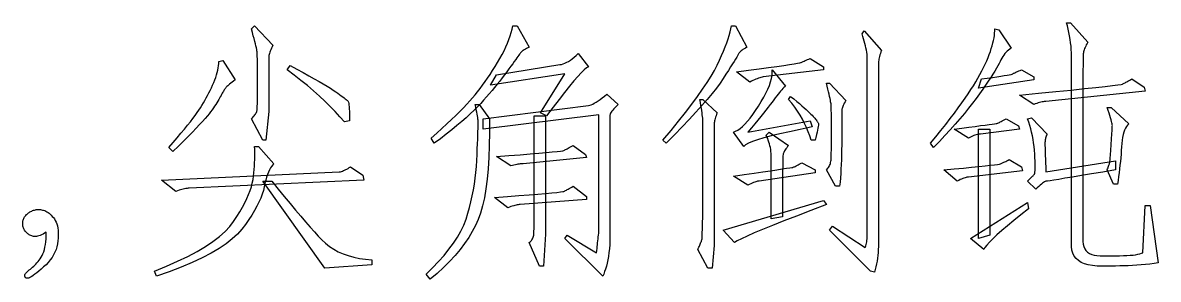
# Model space of a CAD drawing. Extents: x 0 to 420, y 0 to 297.
# Drawn here: x 85.21 to 104.75, y 67.81 to 72.22 of the extents above; entities that cross this region are included whole.
import ezdxf

# ---------------------------------------------------------------- set-up
doc = ezdxf.new("R2010")
doc.units = 0

msp = doc.modelspace()

# ---------------------------------------------------------------- linework, layer by layer
at = {"color": 7, "lineweight": 25}
for points in [[(89.143, 70.568), (89.16, 70.585), (89.175, 70.602), (89.189, 70.618), (89.201, 70.634), (89.211, 70.649), (89.22, 70.664), (89.228, 70.678), (89.233, 70.691), (89.237, 70.705), (89.24, 70.717), (89.242, 70.733), (89.243, 70.756), (89.244, 70.787), (89.246, 70.825), (89.246, 70.871), (89.247, 70.924), (89.248, 70.984), (89.248, 71.052), (89.249, 71.127), (89.249, 71.209), (89.249, 71.292), (89.248, 71.367), (89.248, 71.436), (89.247, 71.498), (89.246, 71.552), (89.246, 71.6), (89.244, 71.64), (89.243, 71.673), (89.242, 71.7), (89.24, 71.719), (89.237, 71.737), (89.233, 71.76), (89.228, 71.788), (89.22, 71.82), (89.211, 71.857), (89.201, 71.899), (89.189, 71.946), (89.175, 71.997), (89.16, 72.054), (89.143, 72.115), (89.196, 72.167), (89.512, 71.833), (89.499, 71.806), (89.487, 71.78), (89.477, 71.756), (89.467, 71.733), (89.46, 71.712), (89.453, 71.693), (89.448, 71.675), (89.445, 71.659), (89.443, 71.644), (89.442, 71.631), (89.442, 71.611), (89.442, 71.574), (89.442, 71.521), (89.442, 71.451), (89.442, 71.365), (89.442, 71.263), (89.442, 71.145), (89.442, 71.01), (89.442, 70.858), (89.442, 70.691), (89.389, 70.199), (89.337, 70.199)], [(92.29, 70.146), (92.237, 70.234), (92.333, 70.32), (92.423, 70.402), (92.508, 70.481), (92.587, 70.556), (92.661, 70.627), (92.73, 70.695), (92.793, 70.758), (92.85, 70.819), (92.902, 70.875), (92.949, 70.928), (92.993, 70.98), (93.036, 71.034), (93.08, 71.09), (93.123, 71.147), (93.166, 71.207), (93.209, 71.269), (93.252, 71.332), (93.295, 71.398), (93.337, 71.465), (93.38, 71.534), (93.42, 71.604), (93.458, 71.672), (93.492, 71.739), (93.523, 71.804), (93.551, 71.868), (93.576, 71.931), (93.597, 71.992), (93.616, 72.052), (93.631, 72.11), (93.643, 72.167), (93.714, 72.167), (93.924, 71.798), (93.901, 71.788), (93.879, 71.777), (93.859, 71.767), (93.84, 71.756), (93.823, 71.745), (93.808, 71.735), (93.795, 71.724), (93.784, 71.714), (93.774, 71.703), (93.766, 71.693), (93.758, 71.68), (93.746, 71.663), (93.731, 71.642), (93.713, 71.617), (93.692, 71.587), (93.667, 71.553), (93.64, 71.515), (93.609, 71.473), (93.575, 71.427), (93.538, 71.376), (93.498, 71.323), (93.458, 71.27), (93.416, 71.216), (93.373, 71.163), (93.329, 71.108), (93.284, 71.054), (93.237, 70.999), (93.189, 70.943), (93.14, 70.887), (93.09, 70.831), (93.036, 70.774), (92.976, 70.714), (92.91, 70.652), (92.839, 70.587), (92.762, 70.519), (92.679, 70.45), (92.591, 70.377), (92.496, 70.303), (92.396, 70.225)], [(97.669, 71.798), (97.645, 71.784), (97.624, 71.771), (97.604, 71.758), (97.587, 71.746), (97.572, 71.734), (97.559, 71.723), (97.548, 71.713), (97.539, 71.703), (97.533, 71.693), (97.528, 71.684), (97.522, 71.672), (97.512, 71.653), (97.497, 71.627), (97.477, 71.595), (97.453, 71.556), (97.425, 71.511), (97.391, 71.459), (97.354, 71.4), (97.311, 71.334), (97.264, 71.262), (97.21, 71.183), (97.146, 71.096), (97.072, 71.003), (96.989, 70.902), (96.895, 70.794), (96.792, 70.679), (96.679, 70.556), (96.556, 70.427), (96.423, 70.29), (96.28, 70.146), (96.227, 70.199), (96.366, 70.367), (96.495, 70.526), (96.614, 70.677), (96.722, 70.819), (96.82, 70.952), (96.909, 71.077), (96.986, 71.193), (97.054, 71.301), (97.112, 71.4), (97.159, 71.491), (97.199, 71.575), (97.236, 71.655), (97.27, 71.732), (97.299, 71.806), (97.326, 71.875), (97.349, 71.941), (97.368, 72.003), (97.384, 72.061), (97.396, 72.116), (97.405, 72.167), (97.475, 72.167)], [(103.461, 71.684), (103.459, 71.637), (103.457, 71.53), (103.456, 71.36), (103.455, 71.13), (103.454, 70.838), (103.453, 70.485), (103.453, 70.07), (103.452, 69.594), (103.452, 69.057), (103.452, 68.458), (103.458, 68.412), (103.469, 68.37), (103.486, 68.333), (103.508, 68.301), (103.535, 68.274), (103.568, 68.252), (103.606, 68.234), (103.649, 68.222), (103.697, 68.215), (103.751, 68.212), (104.014, 68.212), (104.086, 68.213), (104.151, 68.214), (104.212, 68.217), (104.267, 68.221), (104.318, 68.225), (104.362, 68.231), (104.402, 68.238), (104.436, 68.246), (104.465, 68.255), (104.489, 68.265), (104.524, 69.074), (104.612, 69.074), (104.753, 68.089), (104.679, 68.079), (104.605, 68.07), (104.531, 68.062), (104.457, 68.055), (104.383, 68.05), (104.31, 68.045), (104.236, 68.041), (104.162, 68.039), (104.088, 68.037), (104.014, 68.036), (103.698, 68.036), (103.618, 68.043), (103.545, 68.055), (103.481, 68.074), (103.425, 68.098), (103.377, 68.129), (103.337, 68.165), (103.305, 68.207), (103.282, 68.256), (103.266, 68.31), (103.258, 68.37), (103.258, 71.64), (103.258, 71.7), (103.255, 71.759), (103.251, 71.818), (103.244, 71.876), (103.236, 71.934), (103.227, 71.992), (103.215, 72.05), (103.202, 72.107), (103.187, 72.164), (103.171, 72.22), (103.241, 72.22), (103.54, 71.886), (103.526, 71.862), (103.514, 71.839), (103.503, 71.816), (103.493, 71.795), (103.485, 71.774), (103.477, 71.754), (103.471, 71.735), (103.467, 71.717), (103.463, 71.7)], [(99.708, 68.353), (99.714, 68.368), (99.72, 68.385), (99.726, 68.405), (99.73, 68.426), (99.734, 68.45), (99.737, 68.475), (99.74, 68.503), (99.741, 68.533), (99.742, 68.565), (99.743, 68.599), (99.743, 71.64), (99.739, 71.675), (99.734, 71.712), (99.728, 71.749), (99.72, 71.786), (99.712, 71.825), (99.703, 71.864), (99.692, 71.903), (99.681, 71.944), (99.668, 71.985), (99.655, 72.027), (99.69, 72.079), (99.989, 71.745), (99.979, 71.718), (99.97, 71.691), (99.962, 71.666), (99.955, 71.641), (99.949, 71.618), (99.945, 71.596), (99.941, 71.574), (99.938, 71.554), (99.937, 71.535), (99.936, 71.517), (99.936, 71.47), (99.936, 71.365), (99.936, 71.202), (99.936, 70.98), (99.936, 70.7), (99.936, 70.361), (99.936, 69.964), (99.936, 69.509), (99.936, 68.995), (99.936, 68.423), (99.935, 68.371), (99.933, 68.319), (99.93, 68.268), (99.925, 68.218), (99.919, 68.168), (99.911, 68.119), (99.902, 68.071), (99.891, 68.024), (99.879, 67.977), (99.866, 67.931), (99.796, 67.949), (99.092, 68.652), (99.145, 68.722)], [(102.028, 71.552), (102.012, 71.518), (101.991, 71.479), (101.967, 71.436), (101.938, 71.388), (101.905, 71.335), (101.868, 71.277), (101.826, 71.214), (101.78, 71.147), (101.731, 71.075), (101.676, 70.998), (101.618, 70.918), (101.555, 70.835), (101.487, 70.749), (101.415, 70.661), (101.338, 70.57), (101.257, 70.476), (101.171, 70.38), (101.08, 70.281), (100.985, 70.18), (100.885, 70.075), (100.833, 70.146), (100.925, 70.259), (101.012, 70.368), (101.094, 70.472), (101.172, 70.572), (101.244, 70.667), (101.31, 70.756), (101.372, 70.842), (101.429, 70.922), (101.481, 70.998), (101.527, 71.069), (101.57, 71.136), (101.61, 71.203), (101.648, 71.267), (101.683, 71.33), (101.716, 71.392), (101.746, 71.452), (101.774, 71.51), (101.8, 71.566), (101.823, 71.622), (101.843, 71.675), (101.862, 71.727), (101.878, 71.777), (101.893, 71.825), (101.905, 71.872), (101.916, 71.917), (101.925, 71.96), (101.931, 72.001), (101.936, 72.041), (101.939, 72.079), (101.94, 72.115), (102.01, 72.097), (102.221, 71.781), (102.197, 71.766), (102.174, 71.749), (102.152, 71.73), (102.131, 71.71), (102.111, 71.688), (102.093, 71.665), (102.075, 71.639), (102.058, 71.612), (102.043, 71.583)], [(88.475, 71.148), (88.495, 71.193), (88.513, 71.237), (88.529, 71.28), (88.543, 71.322), (88.554, 71.363), (88.564, 71.403), (88.571, 71.442), (88.577, 71.48), (88.58, 71.516), (88.581, 71.552), (88.651, 71.57), (88.862, 71.236), (88.835, 71.215), (88.81, 71.196), (88.788, 71.179), (88.768, 71.163), (88.75, 71.148), (88.734, 71.134), (88.721, 71.122), (88.71, 71.112), (88.701, 71.103), (88.695, 71.095), (88.689, 71.087), (88.683, 71.078), (88.676, 71.067), (88.668, 71.054), (88.66, 71.04), (88.651, 71.024), (88.641, 71.007), (88.63, 70.988), (88.619, 70.968), (88.607, 70.946), (88.594, 70.922), (88.58, 70.897), (88.564, 70.872), (88.547, 70.844), (88.528, 70.816), (88.508, 70.786), (88.487, 70.756), (88.464, 70.723), (88.439, 70.69), (88.414, 70.656), (88.384, 70.617), (88.347, 70.573), (88.302, 70.523), (88.251, 70.467), (88.192, 70.405), (88.126, 70.337), (88.053, 70.263), (87.972, 70.183), (87.885, 70.097), (87.79, 70.005), (87.719, 70.075), (87.794, 70.161), (87.864, 70.242), (87.928, 70.318), (87.988, 70.389), (88.042, 70.456), (88.092, 70.517), (88.136, 70.574), (88.175, 70.627), (88.209, 70.674), (88.238, 70.717), (88.264, 70.758), (88.29, 70.799), (88.315, 70.841), (88.339, 70.883), (88.363, 70.926), (88.387, 70.969), (88.41, 71.013), (88.432, 71.057), (88.454, 71.102)], [(94.118, 70.673), (94.54, 71.341), (93.257, 71.148), (93.362, 71.324), (94.452, 71.499), (94.48, 71.504), (94.509, 71.513), (94.539, 71.524), (94.57, 71.539), (94.601, 71.556), (94.633, 71.577), (94.666, 71.601), (94.699, 71.629), (94.733, 71.659), (94.768, 71.693), (94.944, 71.464), (94.911, 71.443), (94.87, 71.408), (94.82, 71.359), (94.761, 71.295), (94.694, 71.218), (94.617, 71.127), (94.532, 71.021), (94.438, 70.902), (94.335, 70.768), (94.223, 70.62)], [(98.987, 71.411), (97.95, 71.288), (97.932, 71.284), (97.913, 71.279), (97.892, 71.273), (97.871, 71.266), (97.849, 71.258), (97.825, 71.248), (97.801, 71.238), (97.775, 71.227), (97.749, 71.214), (97.721, 71.2), (97.493, 71.376), (97.697, 71.403), (97.88, 71.428), (98.043, 71.45), (98.185, 71.469), (98.306, 71.486), (98.406, 71.501), (98.486, 71.513), (98.545, 71.523), (98.583, 71.53), (98.6, 71.534), (98.608, 71.538), (98.618, 71.543), (98.629, 71.548), (98.642, 71.554), (98.657, 71.561), (98.674, 71.568), (98.693, 71.576), (98.713, 71.585), (98.735, 71.595), (98.758, 71.605), (98.987, 71.464)], [(90.743, 70.515), (90.667, 70.603), (90.585, 70.691), (90.499, 70.78), (90.408, 70.869), (90.312, 70.959), (90.211, 71.049), (90.105, 71.139), (89.995, 71.229), (89.879, 71.32), (89.758, 71.411), (89.811, 71.482), (89.927, 71.42), (90.034, 71.363), (90.133, 71.309), (90.223, 71.258), (90.306, 71.211), (90.38, 71.169), (90.445, 71.129), (90.503, 71.094), (90.552, 71.062), (90.593, 71.034), (90.629, 71.008), (90.661, 70.985), (90.69, 70.964), (90.716, 70.945), (90.738, 70.928), (90.758, 70.913), (90.774, 70.901), (90.787, 70.89), (90.798, 70.882), (90.804, 70.875), (90.809, 70.867), (90.814, 70.853), (90.818, 70.833), (90.821, 70.808), (90.824, 70.776), (90.827, 70.739), (90.828, 70.696), (90.83, 70.647), (90.83, 70.593), (90.831, 70.533)], [(98.134, 70.893), (98.106, 70.854), (98.074, 70.812), (98.039, 70.766), (97.999, 70.716), (97.956, 70.662), (97.91, 70.605), (97.859, 70.544), (97.805, 70.479), (97.748, 70.411), (97.686, 70.339), (98.758, 70.533), (98.794, 70.427), (98.589, 70.386), (98.403, 70.346), (98.237, 70.308), (98.09, 70.272), (97.963, 70.238), (97.855, 70.206), (97.766, 70.175), (97.697, 70.146), (97.647, 70.119), (97.616, 70.093), (97.44, 70.339), (97.476, 70.353), (97.514, 70.374), (97.553, 70.402), (97.593, 70.436), (97.636, 70.478), (97.68, 70.526), (97.725, 70.581), (97.772, 70.643), (97.821, 70.712), (97.871, 70.787), (97.919, 70.865), (97.962, 70.939), (97.999, 71.01), (98.031, 71.077), (98.058, 71.141), (98.079, 71.202), (98.094, 71.259), (98.104, 71.313), (98.109, 71.364), (98.108, 71.411), (98.337, 71.13), (98.322, 71.118), (98.306, 71.104), (98.289, 71.087), (98.27, 71.067), (98.251, 71.044), (98.23, 71.019), (98.208, 70.992), (98.185, 70.961), (98.16, 70.928)], [(102.608, 71.288), (102.608, 71.236), (101.659, 71.095), (101.712, 71.253), (101.809, 71.267), (101.896, 71.279), (101.974, 71.291), (102.042, 71.301), (102.1, 71.31), (102.149, 71.319), (102.188, 71.326), (102.218, 71.332), (102.238, 71.337), (102.248, 71.341), (102.254, 71.345), (102.262, 71.35), (102.272, 71.355), (102.284, 71.361), (102.298, 71.367), (102.314, 71.375), (102.332, 71.383), (102.352, 71.392), (102.373, 71.401), (102.397, 71.411)], [(99.04, 69.689), (99.053, 69.703), (99.065, 69.718), (99.076, 69.733), (99.086, 69.749), (99.095, 69.766), (99.102, 69.783), (99.108, 69.8), (99.113, 69.818), (99.116, 69.837), (99.119, 69.856), (99.12, 69.878), (99.122, 69.906), (99.123, 69.941), (99.124, 69.981), (99.125, 70.027), (99.126, 70.079), (99.127, 70.138), (99.127, 70.202), (99.128, 70.272), (99.128, 70.348), (99.128, 70.424), (99.127, 70.493), (99.127, 70.557), (99.126, 70.614), (99.125, 70.664), (99.124, 70.709), (99.123, 70.747), (99.122, 70.778), (99.12, 70.804), (99.119, 70.823), (99.116, 70.84), (99.113, 70.862), (99.108, 70.888), (99.102, 70.918), (99.095, 70.952), (99.086, 70.99), (99.076, 71.032), (99.065, 71.078), (99.053, 71.129), (99.04, 71.183), (99.092, 71.183), (99.374, 70.884), (99.36, 70.86), (99.348, 70.838), (99.338, 70.817), (99.329, 70.797), (99.321, 70.779), (99.315, 70.762), (99.31, 70.746), (99.306, 70.732), (99.304, 70.72), (99.303, 70.708), (99.303, 70.694), (99.303, 70.671), (99.303, 70.641), (99.303, 70.603), (99.303, 70.557), (99.303, 70.503), (99.303, 70.441), (99.303, 70.371), (99.303, 70.293), (99.303, 70.207), (99.303, 70.119), (99.302, 70.032), (99.3, 69.947), (99.298, 69.864), (99.295, 69.783), (99.291, 69.704), (99.286, 69.627), (99.281, 69.552), (99.275, 69.479), (99.268, 69.408), (99.198, 69.408)], [(104.507, 71.113), (104.524, 71.042), (102.819, 70.867), (102.804, 70.866), (102.788, 70.864), (102.77, 70.862), (102.752, 70.858), (102.731, 70.853), (102.709, 70.848), (102.686, 70.841), (102.661, 70.833), (102.635, 70.824), (102.608, 70.814), (102.362, 70.972), (102.693, 71.006), (102.99, 71.036), (103.253, 71.063), (103.481, 71.087), (103.676, 71.108), (103.836, 71.126), (103.963, 71.141), (104.055, 71.152), (104.113, 71.16), (104.137, 71.165), (104.145, 71.169), (104.155, 71.174), (104.166, 71.181), (104.18, 71.188), (104.194, 71.196), (104.211, 71.205), (104.23, 71.216), (104.25, 71.227), (104.272, 71.24), (104.296, 71.253)], [(95.085, 68.265), (95.088, 68.3), (95.092, 68.335), (95.095, 68.369), (95.099, 68.403), (95.102, 68.436), (95.106, 68.47), (95.109, 68.502), (95.113, 68.535), (95.116, 68.567), (95.12, 68.599), (95.12, 70.638), (93.133, 70.392), (93.133, 70.568), (94.944, 70.796), (94.966, 70.801), (94.99, 70.81), (95.017, 70.821), (95.045, 70.836), (95.076, 70.853), (95.109, 70.874), (95.143, 70.898), (95.18, 70.926), (95.219, 70.956), (95.26, 70.99), (95.454, 70.814), (95.427, 70.787), (95.403, 70.761), (95.382, 70.738), (95.364, 70.717), (95.348, 70.697), (95.336, 70.68), (95.326, 70.664), (95.319, 70.651), (95.315, 70.639), (95.313, 70.629), (95.313, 70.599), (95.313, 70.526), (95.313, 70.411), (95.313, 70.252), (95.313, 70.051), (95.313, 69.808), (95.313, 69.521), (95.313, 69.192), (95.313, 68.82), (95.313, 68.406), (95.306, 68.334), (95.297, 68.266), (95.287, 68.201), (95.277, 68.141), (95.265, 68.085), (95.252, 68.032), (95.238, 67.984), (95.223, 67.939), (95.207, 67.898), (95.19, 67.861), (94.54, 68.511), (94.575, 68.564)], [(92.87, 68.942), (92.897, 69.042), (92.921, 69.142), (92.943, 69.243), (92.963, 69.344), (92.98, 69.445), (92.994, 69.546), (93.006, 69.647), (93.016, 69.749), (93.023, 69.851), (93.028, 69.952), (93.031, 70.05), (93.034, 70.138), (93.037, 70.217), (93.039, 70.287), (93.041, 70.348), (93.043, 70.4), (93.044, 70.442), (93.045, 70.476), (93.045, 70.5), (93.046, 70.515), (93.045, 70.527), (93.043, 70.544), (93.041, 70.564), (93.037, 70.588), (93.032, 70.616), (93.027, 70.648), (93.02, 70.684), (93.012, 70.723), (93.003, 70.766), (92.993, 70.814), (93.063, 70.814), (93.239, 70.568), (93.24, 70.332), (93.237, 70.11), (93.229, 69.902), (93.216, 69.708), (93.199, 69.528), (93.178, 69.362), (93.152, 69.21), (93.121, 69.071), (93.085, 68.947), (93.046, 68.836), (92.999, 68.733), (92.945, 68.629), (92.883, 68.526), (92.812, 68.423), (92.734, 68.32), (92.647, 68.217), (92.552, 68.115), (92.449, 68.012), (92.338, 67.91), (92.219, 67.808), (92.149, 67.896), (92.261, 68.004), (92.364, 68.112), (92.458, 68.219), (92.543, 68.325), (92.619, 68.43), (92.687, 68.534), (92.746, 68.637), (92.796, 68.74), (92.837, 68.841)], [(96.825, 68.318), (96.835, 68.338), (96.845, 68.358), (96.853, 68.377), (96.861, 68.395), (96.869, 68.412), (96.875, 68.428), (96.881, 68.444), (96.887, 68.458), (96.891, 68.472), (96.895, 68.485), (96.899, 68.506), (96.902, 68.545), (96.904, 68.602), (96.906, 68.677), (96.908, 68.77), (96.91, 68.881), (96.911, 69.01), (96.912, 69.157), (96.913, 69.322), (96.913, 69.504), (96.913, 69.687), (96.913, 69.852), (96.913, 70), (96.913, 70.13), (96.913, 70.242), (96.913, 70.337), (96.913, 70.415), (96.913, 70.475), (96.913, 70.517), (96.913, 70.541), (96.912, 70.559), (96.911, 70.581), (96.908, 70.607), (96.904, 70.637), (96.9, 70.671), (96.894, 70.709), (96.887, 70.751), (96.879, 70.797), (96.87, 70.847), (96.86, 70.902), (96.913, 70.902), (97.159, 70.673), (97.149, 70.646), (97.14, 70.62), (97.132, 70.596), (97.125, 70.573), (97.119, 70.552), (97.115, 70.533), (97.111, 70.515), (97.108, 70.499), (97.107, 70.484), (97.106, 70.471), (97.106, 70.439), (97.106, 70.368), (97.106, 70.258), (97.106, 70.108), (97.106, 69.919), (97.106, 69.692), (97.106, 69.424), (97.106, 69.118), (97.106, 68.773), (97.106, 68.388), (97.071, 68.001), (97.001, 68.001)], [(98.776, 70.199), (98.753, 70.272), (98.727, 70.345), (98.697, 70.417), (98.664, 70.488), (98.627, 70.559), (98.586, 70.629), (98.542, 70.698), (98.495, 70.767), (98.444, 70.835), (98.389, 70.902), (98.424, 70.954), (98.479, 70.91), (98.529, 70.868), (98.576, 70.829), (98.619, 70.793), (98.657, 70.759), (98.692, 70.728), (98.723, 70.699), (98.751, 70.673), (98.774, 70.65), (98.794, 70.629), (98.81, 70.61), (98.826, 70.593), (98.84, 70.577), (98.853, 70.562), (98.864, 70.548), (98.874, 70.535), (98.882, 70.524), (98.889, 70.514), (98.895, 70.505), (98.899, 70.497), (98.902, 70.488), (98.903, 70.474), (98.902, 70.456), (98.899, 70.433), (98.895, 70.405), (98.889, 70.373), (98.881, 70.336), (98.871, 70.295), (98.86, 70.249), (98.846, 70.199)], [(103.874, 70.761), (103.944, 70.761), (104.243, 70.48), (104.223, 70.46), (104.204, 70.436), (104.187, 70.407), (104.173, 70.374), (104.159, 70.337), (104.148, 70.295), (104.138, 70.249), (104.13, 70.199), (104.124, 70.144), (104.12, 70.084), (104.116, 70.022), (104.111, 69.96), (104.106, 69.897), (104.1, 69.834), (104.093, 69.77), (104.086, 69.706), (104.078, 69.641), (104.069, 69.575), (104.06, 69.509), (104.049, 69.443), (103.979, 69.443), (103.874, 69.689), (103.88, 69.706), (103.887, 69.723), (103.892, 69.738), (103.898, 69.753), (103.902, 69.768), (103.906, 69.782), (103.91, 69.795), (103.913, 69.807), (103.916, 69.819), (103.918, 69.829), (103.919, 69.842), (103.922, 69.859), (103.924, 69.88), (103.926, 69.905), (103.929, 69.935), (103.931, 69.969), (103.934, 70.007), (103.937, 70.049), (103.941, 70.095), (103.944, 70.146), (103.947, 70.196), (103.95, 70.242), (103.953, 70.284), (103.955, 70.322), (103.957, 70.355), (103.959, 70.383), (103.96, 70.407), (103.961, 70.427), (103.961, 70.442), (103.962, 70.453), (103.961, 70.464), (103.958, 70.48), (103.954, 70.5), (103.948, 70.524), (103.94, 70.552), (103.93, 70.585), (103.919, 70.623), (103.905, 70.664), (103.89, 70.711)], [(93.924, 68.441), (93.938, 68.452), (93.95, 68.463), (93.961, 68.476), (93.971, 68.489), (93.979, 68.502), (93.987, 68.517), (93.993, 68.532), (93.998, 68.548), (94.001, 68.564), (94.004, 68.581), (94.005, 68.618), (94.007, 68.691), (94.008, 68.802), (94.009, 68.95), (94.01, 69.135), (94.011, 69.358), (94.012, 69.617), (94.012, 69.914), (94.012, 70.249), (94.012, 70.62), (94.206, 70.62), (94.206, 68.581), (94.171, 68.036), (94.1, 68.036)], [(101.483, 70.234), (101.237, 70.392), (101.371, 70.409), (101.492, 70.424), (101.599, 70.438), (101.693, 70.45), (101.773, 70.46), (101.84, 70.469), (101.894, 70.476), (101.934, 70.482), (101.962, 70.486), (101.975, 70.489), (101.983, 70.491), (101.993, 70.495), (102.004, 70.499), (102.017, 70.505), (102.032, 70.513), (102.049, 70.521), (102.068, 70.531), (102.088, 70.542), (102.11, 70.554), (102.133, 70.568), (102.344, 70.445), (102.362, 70.392), (101.694, 70.304), (101.676, 70.303), (101.657, 70.301), (101.638, 70.298), (101.618, 70.293), (101.597, 70.286), (101.576, 70.279), (101.554, 70.27), (101.531, 70.259), (101.507, 70.247)], [(104.014, 69.689), (103.797, 69.652), (103.601, 69.619), (103.428, 69.59), (103.276, 69.565), (103.146, 69.544), (103.039, 69.526), (102.953, 69.513), (102.889, 69.503), (102.848, 69.497), (102.828, 69.495), (102.818, 69.494), (102.806, 69.49), (102.793, 69.483), (102.777, 69.473), (102.76, 69.46), (102.74, 69.445), (102.719, 69.427), (102.696, 69.405), (102.67, 69.382), (102.643, 69.355), (102.503, 69.495), (102.52, 69.512), (102.535, 69.528), (102.55, 69.543), (102.563, 69.556), (102.575, 69.568), (102.586, 69.579), (102.596, 69.588), (102.604, 69.597), (102.611, 69.604), (102.617, 69.61), (102.622, 69.618), (102.626, 69.632), (102.629, 69.652), (102.631, 69.679), (102.632, 69.711), (102.633, 69.749), (102.632, 69.793), (102.631, 69.843), (102.629, 69.899), (102.626, 69.961), (102.621, 70.026), (102.615, 70.09), (102.607, 70.152), (102.598, 70.214), (102.586, 70.275), (102.573, 70.336), (102.558, 70.395), (102.541, 70.453), (102.523, 70.511), (102.503, 70.568), (102.573, 70.585), (102.837, 70.304), (102.83, 70.287), (102.824, 70.27), (102.819, 70.253), (102.814, 70.237), (102.81, 70.221), (102.807, 70.205), (102.805, 70.19), (102.803, 70.175), (102.802, 70.16), (102.801, 70.146), (102.802, 70.128), (102.802, 70.104), (102.803, 70.072), (102.804, 70.033), (102.806, 69.988), (102.808, 69.935), (102.81, 69.875), (102.813, 69.808), (102.816, 69.734), (102.819, 69.654), (104.014, 69.847)], [(101.659, 68.511), (101.659, 70.392), (101.852, 70.392), (101.852, 68.564)], [(98.389, 70.111), (98.373, 70.09), (98.357, 70.071), (98.344, 70.052), (98.332, 70.035), (98.321, 70.018), (98.312, 70.003), (98.305, 69.989), (98.299, 69.976), (98.295, 69.964), (98.293, 69.952), (98.291, 69.932), (98.289, 69.893), (98.288, 69.834), (98.287, 69.756), (98.286, 69.658), (98.285, 69.541), (98.285, 69.405), (98.284, 69.249), (98.284, 69.074), (98.284, 68.88), (98.09, 68.845), (98.09, 69.97), (98.086, 70.005), (98.081, 70.039), (98.075, 70.072), (98.068, 70.105), (98.06, 70.137), (98.05, 70.168), (98.04, 70.199), (98.029, 70.229), (98.016, 70.258), (98.003, 70.286), (98.055, 70.339)], [(87.508, 67.861), (87.473, 67.949), (87.68, 68.033), (87.871, 68.118), (88.046, 68.202), (88.206, 68.287), (88.35, 68.373), (88.478, 68.458), (88.591, 68.543), (88.688, 68.629), (88.77, 68.715), (88.836, 68.801), (88.891, 68.886), (88.942, 68.968), (88.987, 69.047), (89.028, 69.123), (89.064, 69.197), (89.095, 69.267), (89.121, 69.335), (89.142, 69.4), (89.158, 69.462), (89.17, 69.522), (89.178, 69.58), (89.185, 69.637), (89.19, 69.695), (89.195, 69.752), (89.198, 69.81), (89.2, 69.867), (89.201, 69.924), (89.201, 69.98), (89.199, 70.037), (89.196, 70.093), (89.266, 70.093), (89.53, 69.794), (89.509, 69.774), (89.49, 69.75), (89.471, 69.722), (89.453, 69.689), (89.435, 69.651), (89.419, 69.61), (89.404, 69.564), (89.389, 69.513), (89.376, 69.458), (89.363, 69.399), (89.348, 69.336), (89.328, 69.271), (89.302, 69.204), (89.272, 69.134), (89.236, 69.063), (89.194, 68.988), (89.148, 68.912), (89.096, 68.833), (89.039, 68.752), (88.976, 68.669), (88.903, 68.585), (88.813, 68.502), (88.708, 68.419), (88.585, 68.337), (88.447, 68.256), (88.292, 68.176), (88.12, 68.096), (87.933, 68.017), (87.729, 67.938)], [(93.362, 69.917), (93.576, 69.934), (93.768, 69.95), (93.939, 69.964), (94.088, 69.976), (94.215, 69.988), (94.32, 69.997), (94.403, 70.006), (94.464, 70.013), (94.504, 70.019), (94.522, 70.023), (94.53, 70.027), (94.54, 70.032), (94.551, 70.038), (94.564, 70.045), (94.579, 70.054), (94.596, 70.063), (94.614, 70.073), (94.635, 70.085), (94.657, 70.097), (94.68, 70.111), (94.891, 69.952), (94.909, 69.9), (93.819, 69.794), (93.804, 69.794), (93.788, 69.793), (93.77, 69.791), (93.751, 69.789), (93.731, 69.785), (93.709, 69.782), (93.686, 69.777), (93.661, 69.772), (93.635, 69.766), (93.608, 69.759)], [(98.846, 69.689), (98.846, 69.636), (97.88, 69.495), (97.868, 69.495), (97.855, 69.493), (97.84, 69.489), (97.823, 69.484), (97.805, 69.478), (97.785, 69.47), (97.763, 69.461), (97.739, 69.45), (97.713, 69.438), (97.686, 69.425), (97.44, 69.583), (97.627, 69.61), (97.796, 69.634), (97.945, 69.656), (98.076, 69.675), (98.187, 69.691), (98.28, 69.705), (98.353, 69.716), (98.408, 69.724), (98.443, 69.73), (98.46, 69.733), (98.468, 69.735), (98.477, 69.739), (98.489, 69.744), (98.502, 69.75), (98.517, 69.757), (98.533, 69.765), (98.552, 69.775), (98.572, 69.786), (98.594, 69.798), (98.618, 69.812)], [(101.061, 69.689), (101.239, 69.706), (101.398, 69.721), (101.54, 69.735), (101.664, 69.748), (101.771, 69.759), (101.86, 69.769), (101.931, 69.777), (101.984, 69.784), (102.019, 69.79), (102.037, 69.794), (102.046, 69.798), (102.057, 69.803), (102.069, 69.808), (102.082, 69.814), (102.096, 69.821), (102.112, 69.828), (102.128, 69.836), (102.146, 69.845), (102.166, 69.854), (102.186, 69.865), (102.397, 69.742), (102.415, 69.671), (101.483, 69.566), (101.472, 69.565), (101.458, 69.563), (101.444, 69.559), (101.427, 69.554), (101.408, 69.548), (101.388, 69.54), (101.366, 69.531), (101.342, 69.521), (101.317, 69.509), (101.29, 69.495)], [(90.848, 69.742), (91.059, 69.601), (91.077, 69.513), (88.071, 69.372), (88.053, 69.372), (88.034, 69.37), (88.013, 69.368), (87.992, 69.364), (87.97, 69.359), (87.947, 69.353), (87.922, 69.347), (87.897, 69.339), (87.87, 69.33), (87.842, 69.32), (87.596, 69.513), (90.655, 69.654), (90.673, 69.658), (90.691, 69.663), (90.709, 69.669), (90.728, 69.676), (90.747, 69.684), (90.767, 69.694), (90.787, 69.704), (90.807, 69.715), (90.827, 69.728)], [(91.217, 68.142), (91.217, 68.054), (90.409, 68.001), (89.337, 69.495), (89.495, 69.495), (89.605, 69.359), (89.709, 69.23), (89.809, 69.109), (89.903, 68.996), (89.991, 68.891), (90.075, 68.794), (90.153, 68.705), (90.226, 68.624), (90.294, 68.55), (90.356, 68.485), (90.419, 68.426), (90.486, 68.373), (90.559, 68.325), (90.637, 68.282), (90.721, 68.245), (90.81, 68.214), (90.904, 68.188), (91.003, 68.167), (91.108, 68.152)], [(93.327, 69.214), (93.548, 69.231), (93.746, 69.247), (93.922, 69.261), (94.075, 69.273), (94.206, 69.284), (94.314, 69.294), (94.4, 69.303), (94.463, 69.31), (94.504, 69.315), (94.522, 69.32), (94.53, 69.324), (94.54, 69.329), (94.551, 69.335), (94.564, 69.342), (94.579, 69.35), (94.596, 69.36), (94.614, 69.37), (94.635, 69.382), (94.657, 69.394), (94.68, 69.408), (94.909, 69.232), (94.909, 69.179), (93.766, 69.091), (93.751, 69.091), (93.735, 69.089), (93.718, 69.086), (93.699, 69.083), (93.678, 69.078), (93.657, 69.072), (93.633, 69.065), (93.609, 69.057), (93.583, 69.048), (93.555, 69.038)], [(85.61, 68.617), (85.583, 68.6), (85.556, 68.586), (85.531, 68.573), (85.507, 68.563), (85.485, 68.555), (85.463, 68.549), (85.443, 68.545), (85.424, 68.543), (85.407, 68.544), (85.39, 68.546), (85.375, 68.55), (85.36, 68.555), (85.345, 68.561), (85.331, 68.567), (85.318, 68.575), (85.305, 68.583), (85.292, 68.592), (85.281, 68.602), (85.269, 68.613), (85.258, 68.625), (85.248, 68.638), (85.239, 68.651), (85.232, 68.664), (85.225, 68.677), (85.219, 68.691), (85.214, 68.705), (85.21, 68.72), (85.208, 68.735), (85.206, 68.75), (85.206, 68.766), (85.206, 68.782), (85.208, 68.797), (85.21, 68.812), (85.214, 68.826), (85.219, 68.841), (85.225, 68.855), (85.232, 68.868), (85.239, 68.881), (85.248, 68.894), (85.258, 68.907), (85.269, 68.919), (85.281, 68.93), (85.292, 68.94), (85.305, 68.95), (85.318, 68.959), (85.331, 68.968), (85.345, 68.975), (85.36, 68.982), (85.375, 68.989), (85.39, 68.994), (85.406, 68.999), (85.423, 69.003), (85.439, 69.006), (85.456, 69.007), (85.474, 69.008), (85.492, 69.007), (85.51, 69.006), (85.528, 69.003), (85.547, 68.999), (85.566, 68.994), (85.585, 68.988), (85.604, 68.98), (85.623, 68.97), (85.642, 68.958), (85.661, 68.944), (85.679, 68.928), (85.697, 68.91), (85.715, 68.89), (85.733, 68.869), (85.751, 68.845), (85.767, 68.819), (85.781, 68.791), (85.793, 68.759), (85.803, 68.725), (85.81, 68.689), (85.815, 68.65), (85.818, 68.608), (85.818, 68.564), (85.816, 68.517), (85.812, 68.467), (85.805, 68.417), (85.794, 68.368), (85.779, 68.32), (85.76, 68.273), (85.737, 68.228), (85.711, 68.183), (85.681, 68.14), (85.646, 68.099), (85.608, 68.058), (85.566, 68.019), (85.524, 67.982), (85.485, 67.949), (85.449, 67.92), (85.417, 67.895), (85.388, 67.874), (85.363, 67.856), (85.34, 67.843), (85.321, 67.833), (85.306, 67.827), (85.294, 67.825), (85.284, 67.826), (85.275, 67.827), (85.267, 67.829), (85.26, 67.833), (85.254, 67.836), (85.249, 67.841), (85.246, 67.847), (85.243, 67.854), (85.241, 67.861), (85.241, 67.869), (85.242, 67.878), (85.245, 67.888), (85.25, 67.898), (85.256, 67.909), (85.265, 67.92), (85.276, 67.932), (85.288, 67.944), (85.303, 67.957), (85.319, 67.97), (85.338, 67.984), (85.357, 67.998), (85.376, 68.014), (85.395, 68.031), (85.413, 68.05), (85.432, 68.069), (85.45, 68.09), (85.469, 68.112), (85.487, 68.136), (85.504, 68.16), (85.522, 68.186), (85.539, 68.214), (85.554, 68.245), (85.567, 68.28), (85.578, 68.318), (85.588, 68.359), (85.596, 68.404), (85.602, 68.452), (85.607, 68.504), (85.609, 68.558)], [(97.458, 68.441), (97.264, 68.652), (98.987, 69.161), (99.04, 69.091), (98.771, 68.99), (98.526, 68.896), (98.307, 68.811), (98.112, 68.734), (97.941, 68.665), (97.795, 68.604), (97.674, 68.551), (97.577, 68.506), (97.505, 68.469)], [(102.52, 69.021), (102.386, 68.916), (102.264, 68.818), (102.155, 68.729), (102.059, 68.647), (101.975, 68.573), (101.904, 68.506), (101.846, 68.447), (101.8, 68.396), (101.767, 68.353), (101.747, 68.318), (101.518, 68.511), (102.503, 69.126)]]:
    msp.add_lwpolyline(points, close=True, dxfattribs=at)

doc.saveas('drawing.dxf')
